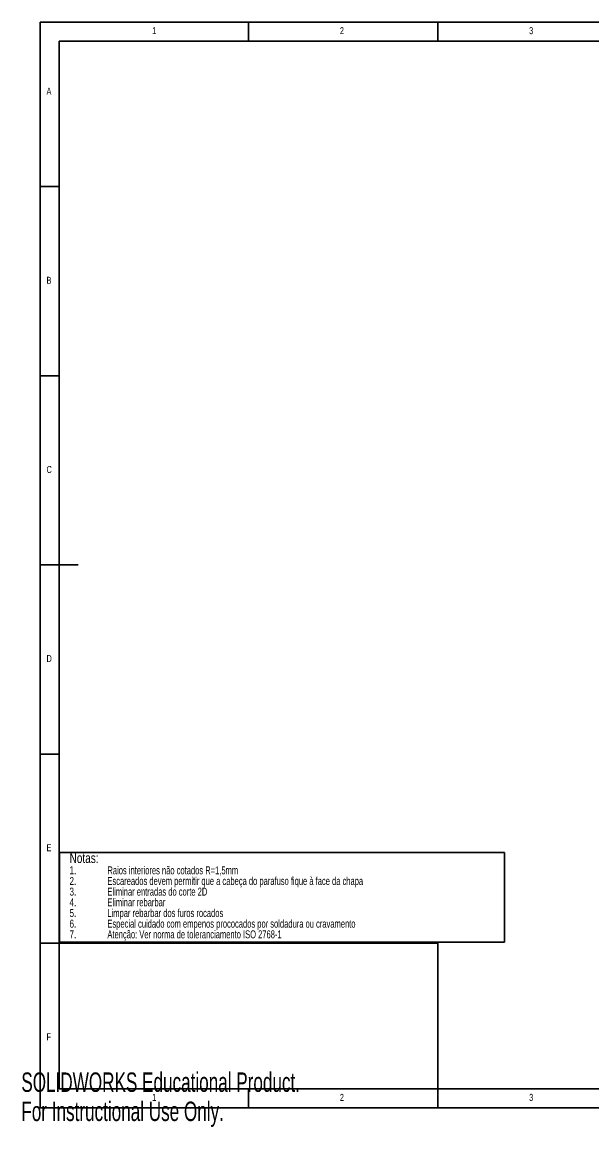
# Model space of a CAD drawing. Header units: millimetres. Extents: x 0 to 415, y 0 to 292.
# Drawn here: x 0.2 to 151.3, y -0.1 to 292 of the extents above; entities that cross this region are included whole.
import ezdxf

# ---------------------------------------------------------------- set-up
doc = ezdxf.new("R2010")
doc.units = ezdxf.units.MM
doc.styles.add('SEACAD_txt_shx', font='txt.shx', dxfattribs={"width": 0.75})

# ---------------------------------------------------------------- blocks, each defined once
blk = doc.blocks.new('SW_NOTE_0')
at = {"color": 7, "linetype": 'Continuous', "lineweight": 35}
for p, q in [((0, 0), (0, 23.68)), ((0, 23.68), (117.5, 23.68)), ((117.5, 23.68), (117.5, 0)), ((117.5, 0), (0, 0))]:
    blk.add_line(p, q, dxfattribs=at)
at = {"attachment_point": 1, "style": 'SEACAD_txt_shx'}
for s, insert, char_height, width in [('{\\fSETxt|b0||i0||c0|p34;\\C7;\\H2.645833333;\\W0.75;Notas:}', (2.62, 23.54), 2.6458, 9.6524), ('{\\fSETxt|b0||i0||c0|p34;\\C7;\\H2.116666667;\\W0.75;1.}', (2.62, 20.03), 2.1167, 1.4111), ('{\\fSETxt|b0||i0||c0|p34;\\C7;\\H2.116666667;\\W0.705;Raios interiores não cotados R=1,5mm}', (12.62, 20.03), 2.1167, 48.017), ('{\\fSETxt|b0||i0||c0|p34;\\C7;\\H2.116666667;\\W0.75;2.}', (2.62, 17.21), 2.1167, 1.9207), ('{\\fSETxt|b0||i0||c0|p34;\\C7;\\H2.116666667;\\W0.705;Escareados devem permitir que a cabeça do parafuso fique à face da chapa}', (12.62, 17.21), 2.11667, 101.4824), ('{\\fSETxt|b0||i0||c0|p34;\\C7;\\H2.116666667;\\W0.75;3.}', (2.62, 14.39), 2.1167, 1.9207), ('{\\fSETxt|b0||i0||c0|p34;\\C7;\\H2.116666667;\\W0.705;Eliminar entradas do corte 2D}', (12.62, 14.39), 2.1167, 39.3543), ('{\\fSETxt|b0||i0||c0|p34;\\C7;\\H2.116666667;\\W0.75;4.}', (2.62, 11.57), 2.1167, 1.9207), ('{\\fSETxt|b0||i0||c0|p34;\\C7;\\H2.116666667;\\W0.705;Eliminar rebarbar}', (12.62, 11.57), 2.1167, 21.9506), ('{\\fSETxt|b0||i0||c0|p34;\\C7;\\H2.116666667;\\W0.705;Limpar rebarbar dos furos rocados}', (12.62, 8.74), 2.1167, 46.8803), ('{\\fSETxt|b0||i0||c0|p34;\\C7;\\H2.116666667;\\W0.75;5.}', (2.62, 8.74), 2.1167, 1.9207), ('{\\fSETxt|b0||i0||c0|p34;\\C7;\\H2.116666667;\\W0.75;6.}', (2.62, 5.92), 2.1167, 1.9207), ('{\\fSETxt|b0||i0||c0|p34;\\C7;\\H2.116666667;\\W0.705;Especial cuidado com empenos prococados por soldadura ou cravamento}', (12.62, 5.92), 2.11667, 93.7213), ('{\\fSETxt|b0||i0||c0|p34;\\C7;\\H2.116666667;\\W0.75;7.}', (2.62, 3.1), 2.1167, 1.9207), ('{\\fSETxt|b0||i0||c0|p34;\\C7;\\H2.116666667;\\W0.705;Atenção: Ver norma de toleranciamento ISO 2768-1}', (12.62, 3.1), 2.1167, 66.3614)]:
    blk.add_mtext(s, dxfattribs=dict(at, insert=insert, char_height=char_height, width=width))

msp = doc.modelspace()

# ---------------------------------------------------------------- linework, layer by layer
at = {"color": 7, "linetype": 'Continuous', "lineweight": 35}
for p, q in [((415, 292), (5, 292)), ((5, 292), (5, 5)), ((60, 287), (60, 292)), ((110, 292), (110, 287)), ((410, 287), (10, 287)), ((10, 287), (10, 10)), ((10, 248.5), (5, 248.5)), ((5, 198.5), (10, 198.5)), ((5, 148.5), (15, 148.5)), ((5, 98.5), (10, 98.5)), ((10, 48.5), (5, 48.5)), ((10, 48.5), (110, 48.5)), ((110, 48.5), (110, 10)), ((10, 10), (230, 10)), ((60, 5), (60, 10)), ((110, 10), (110, 5)), ((5, 5), (415, 5))]:
    msp.add_line(p, q, dxfattribs=at)

# ---------------------------------------------------------------- block references
at = {"color": 7}
msp.add_blockref('SW_NOTE_0', (10.1202, 48.7981), dxfattribs=at)

# ---------------------------------------------------------------- texts
at = {"attachment_point": 1, "style": 'SEACAD_txt_shx'}
for s, insert, char_height, width in [('{\\fSETxt|b0||i0||c0|p34;\\C7;\\H1.852083333;\\W0.75;1}', (34.5833, 290.668), 1.852083, 0.823158), ('{\\fSETxt|b0||i0||c0|p34;\\C7;\\H1.852083333;\\W0.75;2}', (84.1667, 290.668), 1.852083, 1.26903), ('{\\fSETxt|b0||i0||c0|p34;\\C7;\\H1.852083333;\\W0.75;3}', (134.1667, 290.668), 1.852083, 1.26903), ('{\\fSETxt|b0||i0||c0|p34;\\C7;\\H1.852083333;\\W0.75;A}', (6.6667, 274.668), 1.852083, 1.26903), ('{\\fSETxt|b0||i0||c0|p34;\\C7;\\H1.852083333;\\W0.75;B}', (6.6667, 224.668), 1.852083, 1.26903), ('{\\fSETxt|b0||i0||c0|p34;\\C7;\\H1.852083333;\\W0.75;C}', (6.6667, 174.668), 1.852083, 1.26903), ('{\\fSETxt|b0||i0||c0|p34;\\C7;\\H1.852083333;\\W0.75;D}', (6.6667, 124.668), 1.852083, 1.26903), ('{\\fSETxt|b0||i0||c0|p34;\\C7;\\H1.852083333;\\W0.75;E}', (6.6667, 74.668), 1.852083, 1.26903), ('{\\fSETxt|b0||i0||c0|p34;\\C7;\\H1.852083333;\\W0.75;F}', (6.6667, 24.668), 1.852083, 1.26903), ('{\\fSETxt|b0||i0||c0|p34;\\C7;\\H5.1381;\\W0.658;SOLIDWORKS Educational Product.}', (0, 14.3305), 5.1381, 94.38881), ('{\\fSETxt|b0||i0||c0|p34;\\C7;\\H5.1381;\\W0.658;For Instructional Use Only.}', (0, 6.6234), 5.1381, 78.68906), ('{\\fSETxt|b0||i0||c0|p34;\\C7;\\H1.852083333;\\W0.75;1}', (34.5833, 8.668), 1.852083, 0.823158), ('{\\fSETxt|b0||i0||c0|p34;\\C7;\\H1.852083333;\\W0.75;2}', (84.1667, 8.668), 1.852083, 1.26903), ('{\\fSETxt|b0||i0||c0|p34;\\C7;\\H1.852083333;\\W0.75;3}', (134.1667, 8.668), 1.852083, 1.26903)]:
    msp.add_mtext(s, dxfattribs=dict(at, insert=insert, char_height=char_height, width=width))

doc.saveas('drawing.dxf')
